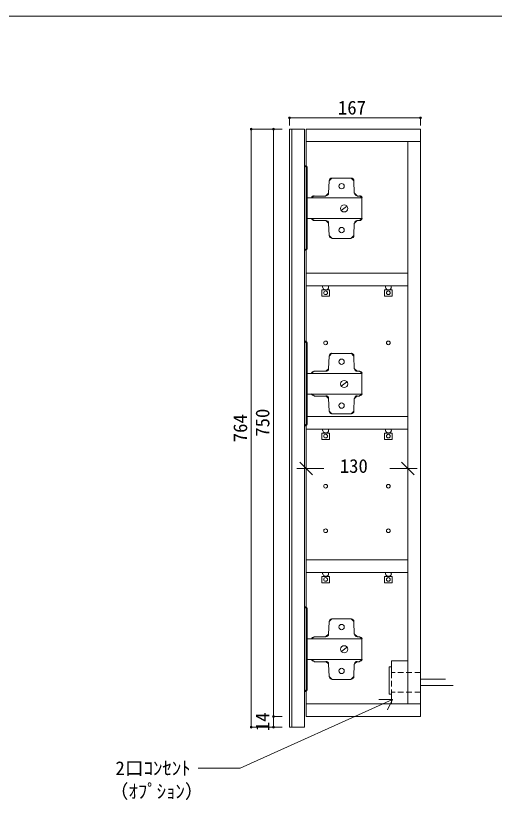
# Model space of a CAD drawing. Units: millimetres at full size, sheet at 1:6; details may follow other scales. Extents: x -1249 to 1249, y -827 to 827.
# Drawn here: x -14 to 598, y -195 to 827 of the extents above; entities that cross this region are included whole.
import ezdxf
from ezdxf.enums import TextEntityAlignment as Align

# ---------------------------------------------------------------- set-up
doc = ezdxf.new("R2010")
doc.units = ezdxf.units.MM
doc.header["$LTSCALE"] = 6
doc.header["$PDMODE"] = 32
doc.header["$PDSIZE"] = 2.4
doc.linetypes.add('DASHED1', pattern=[1.8, 1.2, -0.6])
doc.layers.add('0-0_0', color=7, linetype='Continuous', lineweight=15)
doc.styles.add('ＭＳ ゴシック', font='')
doc.styles.get('ＭＳ ゴシック').set_extended_font_data('MS Gothic')

msp = doc.modelspace()

# ---------------------------------------------------------------- linework, layer by layer
at = {"layer": '0-0_0'}
for p, q in [((335.3, 696.259), (502.344, 696.259)), ((335.3, 696.259), (335.3, 686.546)), ((502.344, 696.259), (502.344, 686.546)), ((286.423, 682.165), (286.423, -81.835)), ((286.423, 682.165), (325.988, 682.165)), ((314.798, 682.165), (314.798, -67.835)), ((314.798, 682.165), (325.988, 682.165)), ((335.34, -81.835), (335.34, 682.165)), ((335.34, 682.165), (354.264, 682.165)), ((338.251, 682.165), (338.251, -81.835)), ((354.264, -81.835), (354.264, 682.165)), ((502.344, 682.165), (356.344, 682.165)), ((356.344, 666.165), (356.344, 682.165)), ((356.344, 666.165), (356.344, -51.835)), ((356.344, 666.165), (502.344, 666.165)), ((486.344, 666.165), (486.344, -51.835)), ((357.864, 632.124), (354.406, 635.582)), ((389.344, 619.569), (385.886, 616.111)), ((417.548, 616.111), (414.091, 619.569)), ((366.78, 597.005), (363.432, 594.412)), ((381.701, 597.005), (385.155, 600.305)), ((418.28, 600.305), (421.733, 597.005)), ((427.992, 594.412), (424.645, 597.005)), ((363.432, 567.936), (366.78, 565.343)), ((385.155, 562.043), (381.701, 565.343)), ((421.733, 565.343), (418.28, 562.043)), ((424.645, 565.343), (427.992, 567.936)), ((385.886, 546.237), (389.344, 542.779)), ((414.091, 542.779), (417.548, 546.237)), ((354.406, 527.13), (357.864, 530.588)), ((380.791, 476.908), (381.883, 476.908)), ((460.856, 476.908), (461.948, 476.908)), ((357.864, 407.943), (354.406, 411.4)), ((389.344, 395.751), (385.886, 392.294)), ((417.548, 392.294), (414.091, 395.751)), ((366.78, 372.824), (363.432, 370.231)), ((381.701, 372.824), (385.155, 376.124)), ((418.28, 376.124), (421.733, 372.824)), ((427.992, 370.231), (424.645, 372.824)), ((363.432, 344.119), (366.78, 341.526)), ((385.155, 338.226), (381.701, 341.526)), ((421.733, 341.526), (418.28, 338.226)), ((424.645, 341.526), (427.992, 344.119)), ((385.886, 322.056), (389.344, 318.598)), ((414.091, 318.598), (417.548, 322.056)), ((354.406, 302.949), (357.864, 306.406)), ((380.791, 293.851), (381.883, 293.851)), ((460.856, 293.851), (461.948, 293.851)), ((364.414, 240.717), (348.401, 256.73)), ((356.408, 248.724), (356.408, 260.733)), ((478.325, 256.73), (494.338, 240.717)), ((486.331, 248.724), (486.331, 260.733)), ((344.398, 248.724), (378.972, 248.724)), ((498.341, 248.724), (463.403, 248.724)), ((380.791, 110.794), (381.883, 110.794)), ((460.856, 110.794), (461.948, 110.794)), ((357.864, 68.76), (354.406, 72.217)), ((389.344, 56.568), (385.886, 53.111)), ((417.548, 53.111), (414.091, 56.568)), ((366.78, 33.641), (363.432, 31.048)), ((381.701, 34.005), (385.155, 37.305)), ((418.28, 37.305), (421.733, 34.005)), ((427.992, 31.048), (424.645, 33.641)), ((363.432, 4.935), (366.78, 2.343)), ((385.155, -0.958), (381.701, 2.343)), ((421.733, 2.343), (418.28, -0.958)), ((424.645, 2.343), (427.992, 4.935)), ((465.344, -11.835), (465.344, 3.165)), ((465.344, 3.165), (486.344, 3.165)), ((486.344, 3.165), (486.344, -51.835)), ((465.344, -4.652), (462.344, -4.652)), ((462.344, -4.652), (462.344, -39.652)), ((385.886, -16.764), (389.344, -20.221)), ((414.091, -20.221), (417.548, -16.764)), ((502.171, -20.335), (534.273, -20.335)), ((502.171, -28.335), (544.273, -28.335)), ((354.406, -36.234), (357.864, -32.777)), ((465.344, -39.652), (462.344, -39.652)), ((465.344, -51.835), (465.344, -36.835)), ((466.9, -46.31), (272.429, -134.012)), ((466.9, -46.31), (449.438, -46.31)), ((460.352, -59.407), (466.9, -46.31)), ((356.344, -51.835), (356.344, -67.835)), ((502.344, -51.835), (356.344, -51.835)), ((486.344, -51.835), (465.344, -51.835)), ((502.344, -51.835), (502.344, -67.835)), ((314.798, -67.835), (325.988, -67.835)), ((314.798, -67.835), (314.798, -81.835)), ((502.344, -67.835), (356.344, -67.835)), ((286.423, -81.835), (325.988, -81.835)), ((314.798, -81.835), (325.988, -81.835)), ((354.264, -81.835), (335.34, -81.835)), ((272.429, -134.012), (218.424, -134.012))]:
    msp.add_line(p, q, dxfattribs=at)
at = {"layer": '0-0_0', "linetype": 'DASHED1'}
for p, q in [((465.344, -11.835), (465.344, -36.835)), ((502.357, -11.835), (465.344, -11.835)), ((502.357, -36.835), (465.344, -36.835))]:
    msp.add_line(p, q, dxfattribs=at)
at = {"layer": '0-0_0', "lineweight": 18}
msp.add_lwpolyline([(-1249.379, -826.86), (1248.863, -826.86), (1248.863, 826.506), (-1249.379, 826.506)], close=True, dxfattribs=at)
at = {"layer": '0-0_0'}
for points in [[(502.344, 682.165), (502.344, 666.165), (502.344, -51.835)], [(354.264, 526.766), (354.264, 635.218), (354.264, 526.766)], [(357.864, 631.942), (357.864, 530.406), (357.864, 631.942)], [(385.886, 615.929), (385.158, 600.28), (385.886, 615.929)], [(413.909, 619.569), (389.162, 619.569), (413.909, 619.569)], [(417.912, 600.28), (417.184, 615.929), (417.912, 600.28)], [(381.519, 596.641), (366.598, 596.641), (381.519, 596.641)], [(424.463, 596.641), (421.551, 596.641), (424.463, 596.641)], [(401.171, 578.081), (408.086, 583.176), (401.171, 578.081)], [(381.519, 565.343), (366.598, 565.343), (381.519, 565.343)], [(385.886, 546.055), (385.158, 562.068), (385.886, 546.055)], [(417.912, 562.068), (417.184, 546.055), (417.912, 562.068)], [(424.463, 565.343), (421.551, 565.343), (424.463, 565.343)], [(413.909, 542.415), (389.162, 542.415), (413.909, 542.415)], [(384.794, 479.819), (384.794, 482.003), (377.516, 482.003), (377.516, 479.819)], [(464.859, 479.819), (464.859, 482.003), (457.581, 482.003), (457.581, 479.819)], [(354.264, 302.585), (354.264, 411.036), (354.264, 302.585)], [(357.864, 407.761), (357.864, 306.225), (357.864, 407.761)], [(385.886, 392.112), (385.158, 376.099), (385.886, 392.112)], [(413.909, 395.387), (389.162, 395.387), (413.909, 395.387)], [(417.912, 376.099), (417.184, 392.112), (417.912, 376.099)], [(381.519, 372.824), (366.598, 372.824), (381.519, 372.824)], [(424.463, 372.824), (421.551, 372.824), (424.463, 372.824)], [(401.171, 353.899), (408.086, 358.994), (401.171, 353.899)], [(381.519, 341.162), (366.598, 341.162), (381.519, 341.162)], [(385.886, 321.874), (385.158, 337.886), (385.886, 321.874)], [(417.912, 337.886), (417.184, 321.874), (417.912, 337.886)], [(424.463, 341.162), (421.551, 341.162), (424.463, 341.162)], [(413.909, 318.598), (389.162, 318.598), (413.909, 318.598)], [(384.794, 297.126), (384.794, 298.946), (377.516, 298.946), (377.516, 297.126)], [(464.859, 297.126), (464.859, 298.946), (457.581, 298.946), (457.581, 297.126)], [(384.794, 114.069), (384.794, 115.889), (377.516, 115.889), (377.516, 114.069)], [(464.859, 114.069), (464.859, 115.889), (457.581, 115.889), (457.581, 114.069)], [(354.264, -36.234), (354.264, 72.217), (354.264, -36.234)], [(357.864, 68.578), (357.864, -32.959), (357.864, 68.578)], [(385.886, 52.929), (385.158, 36.916), (385.886, 52.929)], [(413.909, 56.568), (389.162, 56.568), (413.909, 56.568)], [(417.912, 36.916), (417.184, 52.929), (417.912, 36.916)], [(381.519, 33.641), (366.598, 33.641), (381.519, 33.641)], [(424.463, 33.641), (421.551, 33.641), (424.463, 33.641)], [(401.171, 14.716), (408.086, 20.175), (401.171, 14.716)], [(381.519, 1.979), (366.598, 1.979), (381.519, 1.979)], [(424.463, 1.979), (421.551, 1.979), (424.463, 1.979)], [(385.886, -16.946), (385.158, -1.297), (385.886, -16.946)], [(417.912, -1.297), (417.184, -16.946), (417.912, -1.297)], [(413.909, -20.585), (389.162, -20.585), (413.909, -20.585)]]:
    msp.add_lwpolyline(points, dxfattribs=at)
for points in [[(357.864, 594.094), (427.738, 594.094), (427.738, 567.891), (357.864, 567.891), (427.738, 567.891), (427.738, 594.094)], [(486.331, 482.003), (486.331, 498.016), (356.408, 498.016), (356.408, 482.003)], [(386.25, 476.908), (386.25, 468.901), (376.424, 468.901), (376.424, 476.908)], [(466.315, 476.908), (466.315, 468.901), (456.489, 468.901), (456.489, 476.908)], [(357.864, 369.912), (427.738, 369.912), (427.738, 343.709), (357.864, 343.709), (427.738, 343.709), (427.738, 369.912)], [(486.331, 298.946), (486.331, 314.959), (356.408, 314.959), (356.408, 298.946)], [(386.25, 293.851), (386.25, 285.844), (376.424, 285.844), (376.424, 293.851)], [(466.315, 293.851), (466.315, 285.844), (456.489, 285.844), (456.489, 293.851)], [(486.331, 115.889), (486.331, 131.902), (356.408, 131.902), (356.408, 115.889)], [(386.25, 110.794), (386.25, 102.787), (376.424, 102.787), (376.424, 110.794)], [(466.315, 110.794), (466.315, 102.787), (456.489, 102.787), (456.489, 110.794)], [(357.864, 31.093), (427.738, 31.093), (427.738, 4.89), (357.864, 4.89), (427.738, 4.89), (427.738, 31.093)]]:
    msp.add_lwpolyline(points, close=True, dxfattribs=at)
for centre, radius in [((401.717, 609.197), 3.457), ((401.717, 609.197), 3.457), ((404.993, 580.81), 4.549), ((404.993, 580.81), 4.549), ((401.717, 553.151), 3.457), ((401.717, 553.151), 3.457), ((381.337, 473.087), 2.365), ((381.337, 473.087), 2.365), ((461.402, 473.087), 2.365), ((461.402, 473.087), 2.365), ((381.337, 409.035), 2.365), ((461.402, 409.035), 2.365), ((401.717, 385.015), 3.457), ((401.717, 385.015), 3.457), ((404.993, 356.629), 4.549), ((404.993, 356.629), 4.549), ((401.717, 328.97), 3.457), ((401.717, 328.97), 3.457), ((381.337, 290.03), 2.365), ((381.337, 290.03), 2.365), ((461.402, 290.03), 2.365), ((461.402, 290.03), 2.365), ((381.337, 225.978), 2.365), ((461.402, 225.978), 2.365), ((381.337, 169.205), 2.365), ((461.402, 169.205), 2.365), ((381.337, 106.973), 2.365), ((381.337, 106.973), 2.365), ((461.402, 106.973), 2.365), ((461.402, 106.973), 2.365), ((401.717, 46.196), 3.457), ((401.717, 46.196), 3.457), ((404.993, 17.81), 4.549), ((404.993, 17.81), 4.549), ((401.717, -9.849), 3.457), ((401.717, -9.849), 3.457)]:
    msp.add_circle(centre, radius, dxfattribs=at)
for centre, radius, start, end in [((354.406, 632.124), 3.457, 359.99996, 90.00004), ((389.344, 616.111), 3.457, 89.99996, 180.00004), ((414.091, 616.111), 3.457, 359.99996, 90.00004), ((366.78, 593.548), 3.457, 90, 165.52001), ((381.701, 600.462), 3.457, 269.99997, 357.39629), ((421.733, 600.462), 3.457, 182.60371, 270.00003), ((424.645, 593.548), 3.457, 14.47999, 90), ((366.78, 568.8), 3.457, 194.47999, 270), ((381.701, 561.886), 3.457, 2.60371, 90.00003), ((421.733, 561.886), 3.457, 89.99997, 177.39629), ((424.645, 568.8), 3.457, 270, 345.52001), ((389.344, 546.237), 3.457, 179.99996, 270.00004), ((414.091, 546.237), 3.457, 269.99996, 0.00004), ((354.406, 530.588), 3.457, 269.99996, 0.00004), ((380.973, 480.001), 3.093, 180, 270), ((382.065, 480.001), 3.093, 270, 360), ((461.038, 480.001), 3.093, 180, 270), ((462.13, 480.001), 3.093, 270, 360), ((354.406, 407.943), 3.457, 359.99996, 90.00004), ((389.344, 392.294), 3.457, 89.99996, 180.00004), ((414.091, 392.294), 3.457, 359.99996, 90.00004), ((366.78, 369.366), 3.457, 90, 165.52001), ((381.701, 376.281), 3.457, 269.99997, 357.39629), ((421.733, 376.281), 3.457, 182.60371, 270.00003), ((424.645, 369.366), 3.457, 14.47999, 90), ((366.78, 344.983), 3.457, 194.47999, 270), ((381.701, 338.068), 3.457, 2.60371, 90.00003), ((421.733, 338.068), 3.457, 89.99997, 177.39629), ((424.645, 344.983), 3.457, 270, 345.52001), ((389.344, 322.055), 3.457, 179.99996, 270.00004), ((414.091, 322.055), 3.457, 269.99996, 0.00004), ((354.406, 306.406), 3.457, 269.99996, 0.00004), ((380.973, 297.308), 3.093, 180, 270), ((382.065, 297.308), 3.093, 270, 360), ((461.038, 297.308), 3.093, 180, 270), ((462.13, 297.308), 3.093, 270, 360), ((380.973, 114.251), 3.093, 180, 270), ((382.065, 114.251), 3.093, 270, 360), ((461.038, 114.251), 3.093, 180, 270), ((462.13, 114.251), 3.093, 270, 360), ((354.406, 68.76), 3.457, 359.99996, 90.00004), ((389.344, 53.111), 3.457, 89.99996, 180.00004), ((414.091, 53.111), 3.457, 359.99996, 90.00004), ((366.78, 30.183), 3.457, 90, 165.52001), ((381.701, 37.462), 3.457, 269.99997, 357.39629), ((421.733, 37.462), 3.457, 182.60371, 270.00003), ((424.645, 30.183), 3.457, 14.47999, 90), ((366.78, 5.8), 3.457, 194.47999, 270), ((381.701, -1.115), 3.457, 2.60371, 90.00003), ((421.733, -1.115), 3.457, 89.99997, 177.39629), ((424.645, 5.8), 3.457, 270, 345.52001), ((389.344, -16.764), 3.457, 179.99996, 270.00004), ((414.091, -16.764), 3.457, 269.99996, 0.00004), ((354.406, -32.777), 3.457, 269.99996, 0.00004)]:
    msp.add_arc(centre, radius, start, end, dxfattribs=at)
for p in [(335.3, 696.259), (502.344, 696.259), (286.423, 682.165), (314.798, 682.165), (314.798, -67.835), (286.423, -81.835), (314.798, -81.835)]:
    msp.add_point(p, dxfattribs=at)

# ---------------------------------------------------------------- texts
at = {"layer": '0-0_0', "style": 'ＭＳ ゴシック'}
for s, p in [('167', (397.006, 695.429)), ('130', (399.314, 237.803)), ('2口ｺﾝｾﾝﾄ', (112.983, -148.12)), ('（ｵﾌﾟｼｮﾝ）', (105.605, -177.676))]:
    msp.add_text(s, height=17.6, dxfattribs=at).set_placement(p, align=Align.BOTTOM_LEFT)
for s, p in [('764', (286.423, 282.165)), ('750', (314.798, 289.165)), ('14', (314.798, -86.835))]:
    msp.add_text(s, height=17.6, rotation=90, dxfattribs=at).set_placement(p, align=Align.BOTTOM_LEFT)

doc.saveas('drawing.dxf')
